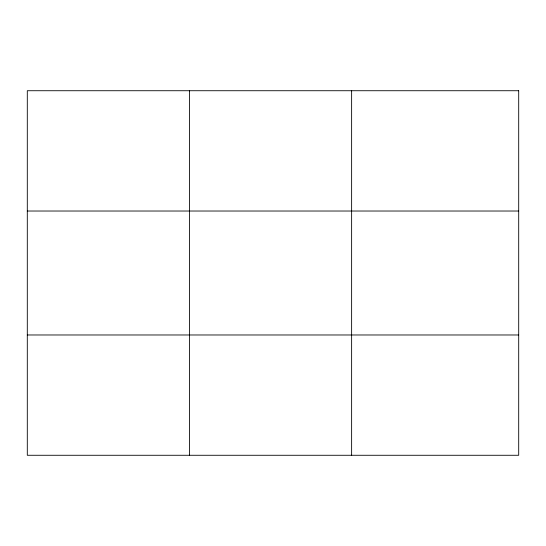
<?xml version="1.0" encoding="UTF-8"?>
<svg xmlns="http://www.w3.org/2000/svg" width="546" height="546" viewBox="0 0 546 546"><rect width="100%" height="100%" fill="white"/><g stroke="black" fill="none" stroke-linecap="round" stroke-linejoin="round"><path stroke-width="0.82" d="M189.462 455.275L189.462 90.725M351.624 455.275L351.624 90.725M27.3 211.022L518.7 211.022M27.3 334.978L518.7 334.978M518.7 90.725L518.7 455.275L27.3 455.275L27.3 90.725L518.7 90.725"/></g></svg>
